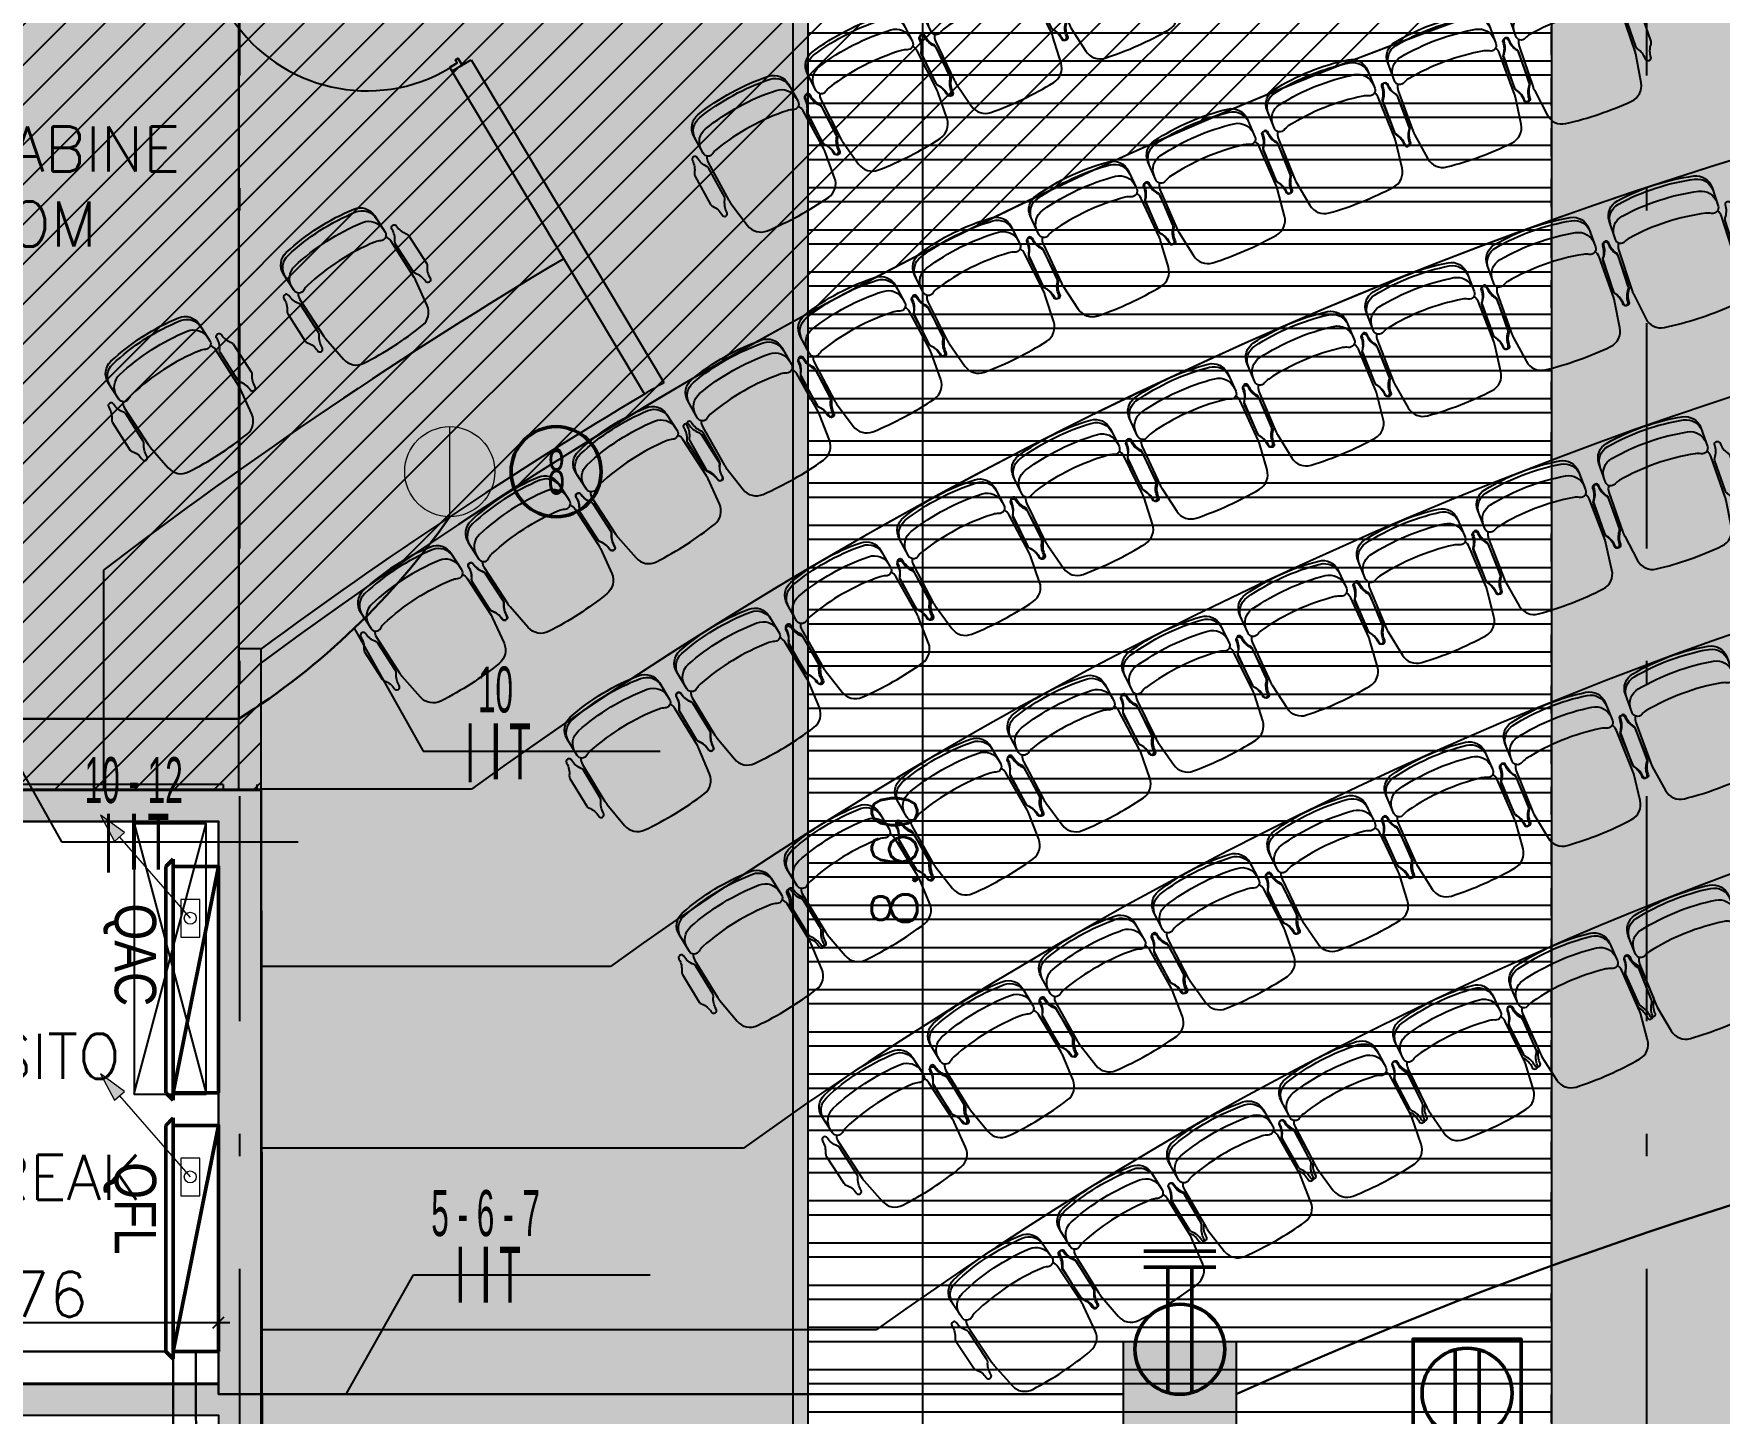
# Model space of a CAD drawing. Header units: millimetres. Extents: x 182 to 575, y -105 to 95.
# Drawn here: x 311.63 to 319.11, y -50.41 to -44.28 of the extents above; entities that cross this region are included whole.
import ezdxf
from ezdxf.enums import TextEntityAlignment as Align

# ---------------------------------------------------------------- set-up
doc = ezdxf.new("R2010")
doc.units = ezdxf.units.MM
doc.header["$MEASUREMENT"] = 0
for name, pattern in [('CONTINU', [0]), ('DASHDOT', [1, 0.5, -0.25, 0, -0.25]), ('HIDDEN2', [0.1875, 0.125, -0.0625])]:
    doc.linetypes.add(name, pattern=pattern)
for name, color, linetype, lineweight in [('2', 2, 'Continuous', 20), ('252', 252, 'Continuous', 20), ('3', 3, 'Continuous', 20), ('auxiliar eletrica am', 2, 'Continuous', 20), ('eletroduto eletrica', 152, 'EL', 30), ('Quadros eletricos', 5, 'Continuous', 50), ('TEXTO ELETRICA', 2, 'Continuous', 20), ('Tomadas elétricas', 2, 'Continuous', 50)]:
    doc.layers.add(name, color=color, linetype=linetype, lineweight=lineweight)
for name, color, linetype in [('auxiliar eletrica', 1, 'Continuous'), ('base', 253, 'Continuous'), ('CAIX', 1, 'Continuous'), ('construir', 10, 'Continuous'), ('Cota Nivel', 1, 'Continuous'), ('EIXOS', 31, 'DASHDOT'), ('EL-EQP-TOM', 10, 'Continuous'), ('ESTR', 3, 'Continuous'), ('FORRO', 253, 'Continuous'), ('LAY_2', 2, 'Continuous'), ('Mob', 252, 'Continuous'), ('PISO', 252, 'Continuous'), ('som', 30, 'Continuous')]:
    doc.layers.add(name, color=color, linetype=linetype)
doc.styles.add('SIMPLEX', font='simplex', dxfattribs={"height": 0.2})
doc.styles.get("Standard").update_dxf_attribs({"font": 'romans.shx'})
doc.styles.add('TECNO', font='technic_.ttf', dxfattribs={"width": 0.7})
doc.linetypes.add('EL', pattern='A,0.5,-0.2,["EL",Standard,S=0.1,R=0,X=-0.08,Y=-0.05],-0.175', length=0.875)
doc.dimstyles.new('SA-25', dxfattribs={"dimtxt": 0.05, "dimasz": 0.05, "dimexe": 0.025, "dimexo": 0.05, "dimgap": 0.025, "dimtad": 1, "dimzin": 4, "dimdsep": 46, "dimtxsty": 'SIMPLEX', "dimblk": 'OBLIQUE', "dimcen": 0.025, "dimdle": 0.05, "dimclrt": 2, "dimaunit": 1, "dimadec": 3, "dimazin": 0, "dimtfac": 1, "dimtofl": 0, "dimtmove": 0, "dimatfit": 3, "dimldrblk": 'OPEN30', "dimfxl": 1, "dimtolj": 1, "dimtzin": 0, "dimarcsym": 0})

# ---------------------------------------------------------------- blocks, each defined once
blk = doc.blocks.new('XR_BL2_AND_MON-REV15$0$P2000501')
for points in [[(0.2314587047667374, -0.3620438604053149, 0.1493885917164537), (0.2399999999997817, -0.3340943380645101), (0.2399999999997817, -0.1415526186033702, 0.03723968718801749), (0.2388936352872406, -0.1267185733100149), (0.2207144483172669, -0.005523993514593428, 0.3422137777407059), (0.1542570756337298, 0.05795283096762915, 0.05155569645779766), (-0.1542570756337227, 0.05795283096763626, 0.3422137777407046), (-0.2207144483172669, -0.005523993514586323), (-0.2388936352872406, -0.1267185733100149, 0.03723968718801616), (-0.2399999999997817, -0.1415526186033702), (-0.2399999999997888, -0.3340943380645029, 0.1493885917164474), (-0.2314587047667445, -0.3620438604053007)], [(0.2399999999997746, -0.3969815234545919, -0.3626103794525137), (0.1783783783785111, -0.4707786710414936, -0.08991018037199824), (-0.1783783783785111, -0.4707786710414794, -0.3626103794525141), (-0.2399999999997817, -0.3969815234545848)], [(0.2399999999997746, -0.4530091583033524, -0.3626103794525137), (0.178378378378504, -0.526806305890247, -0.08991018037199797), (-0.1783783783785111, -0.526806305890247, -0.3626103794525144), (-0.2399999999997817, -0.4530091583033453)]]:
    blk.add_lwpolyline(points, format="xyb")
for points in [[(-0.2541211112838937, -0.1536075645563315, -0.1648511582363436), (-0.25, -0.1657673710160878), (-0.25, -0.3098795856517853, -0.1648511582363436), (-0.2541211112838937, -0.3220393921115345, 0.1620887611024389), (-0.2725000000000364, -0.3753234783339892, -1), (-0.2974999999996797, -0.3753234783339749, 0.1620887611024389), (-0.3158788887158224, -0.3220393921115345, -0.1648511582363436), (-0.319999999999709, -0.3098795856517853), (-0.3199999999997019, -0.1657673710160878, -0.1648511582363436), (-0.3158788887158153, -0.1536075645563386, 0.1620887611024389), (-0.2974999999996726, -0.1003234783338911, -1), (-0.2725000000000293, -0.1003234783338911, 0.1620887611024389)], [(0.2499999999999929, -0.1657673710160878), (0.25, -0.3098795856517924, 0.1648511582363436), (0.2541211112838866, -0.3220393921115345, -0.1620887611024389), (0.2725000000000364, -0.3753234783339821, 1), (0.2974999999996726, -0.3753234783339821, -0.1620887611024389), (0.3158788887158082, -0.3220393921115345, 0.1648511582363436), (0.3199999999997019, -0.3098795856517853), (0.3199999999997161, -0.165767371016095, 0.1648511582363436), (0.3158788887158153, -0.1536075645563386, -0.1620887611024389), (0.2974999999996655, -0.1003234783338911, 1), (0.2725000000000293, -0.1003234783338911, -0.1620887611024389), (0.2541211112838937, -0.1536075645563528, 0.1648511582363436)], [(-0.1783783783785111, -0.3680563058901853, 0.08991018037199824), (0.1783783783785111, -0.3680563058901924, 0.08627828856473259), (0.2025000000003274, -0.3592110635873311, -0.577350269189631), (0.2399999999997817, -0.3808616986816986), (0.2399999999997888, -0.468009158303218, -0.3626103794525137), (0.178378378378504, -0.5418063058901197, -0.08991018037199824), (-0.1783783783785111, -0.5418063058901268, -0.3626103794525141), (-0.2399999999997888, -0.468009158303218), (-0.2399999999997817, -0.3808616986816986, -0.5773502691896325), (-0.2025000000003345, -0.359211063587324, 0.08627828856473288)]]:
    blk.add_lwpolyline(points, format="xyb", close=True)
blk = doc.blocks.new('_Oblique')
at = {"color": 0, "linetype": 'ByBlock', "lineweight": -2}
blk.add_line((-0.5, -0.5), (0.5, 0.5), dxfattribs=at)
blk = doc.blocks.new('*D140')
at = {"layer": 'Cota Nivel', "color": 0, "lineweight": -2, "transparency": 16777216}
for p, q in [((315.5734860804687, -43.6033801788117), (315.5734860804687, -52.30338017881389)), ((301.9891603734922, -43.6533801788117), (315.5984860804687, -43.65338017881169)), ((301.9891603734922, -52.2533801788139), (315.5984860804687, -52.25338017881389))]:
    blk.add_line(p, q, dxfattribs=at)
at = {"layer": 'Defpoints', "color": 0, "transparency": 16777216}
for p in [(301.9391603734922, -43.6533801788117), (301.9391603734922, -52.2533801788139), (315.5734860804687, -52.25338017881389)]:
    blk.add_point(p, dxfattribs=at)
at = {"layer": 'Cota Nivel', "color": 0, "lineweight": -2, "transparency": 16777216, "xscale": 0.05, "yscale": 0.05, "zscale": 0.05}
for p, rotation in [((315.5734860804687, -43.65338017881169), 90), ((315.5734860804687, -52.25338017881389), 270)]:
    blk.add_blockref('_Oblique', p, dxfattribs=dict(at, rotation=rotation))
at = {"layer": 'Cota Nivel', "color": 2, "transparency": 16777216, "insert": (315.4484860804686, -47.95338017881287), "char_height": 0.2, "attachment_point": 5, "rotation": 90, "style": 'SIMPLEX'}
blk.add_mtext('\\A1;8.60', dxfattribs=at)
blk = doc.blocks.new('_Open30')
at = {"color": 0, "linetype": 'ByBlock', "lineweight": -2}
for p, q in [((-1, 0.26794919), (0, 0)), ((0, 0), (-1, -0.26794919)), ((0, 0), (-1, 0))]:
    blk.add_line(p, q, dxfattribs=at)
blk = doc.blocks.new('*D133')
at = {"layer": 'Cota Nivel', "color": 0, "lineweight": -2, "transparency": 16777216}
for p, q in [((310.6354553184681, -50.00776431971599), (312.4958191932408, -50.00776431971599)), ((310.6854553184681, -50.22913364121854), (310.6854553184681, -49.98276431971599)), ((312.4458191932408, -50.22913364121854), (312.4458191932408, -49.98276431971599))]:
    blk.add_line(p, q, dxfattribs=at)
at = {"layer": 'Defpoints', "color": 0, "transparency": 16777216}
for p in [(312.4458191932408, -50.00776431971599), (310.6854553184681, -50.27913364121854), (312.4458191932408, -50.27913364121854)]:
    blk.add_point(p, dxfattribs=at)
at = {"layer": 'Cota Nivel', "color": 0, "lineweight": -2, "transparency": 16777216, "xscale": 0.05, "yscale": 0.05, "zscale": 0.05, "rotation": 180}
blk.add_blockref('_Oblique', (310.6854553184681, -50.00776431971599), dxfattribs=at)
at = {"layer": 'Cota Nivel', "color": 0, "lineweight": -2, "transparency": 16777216, "xscale": 0.05, "yscale": 0.05, "zscale": 0.05}
blk.add_blockref('_Oblique', (312.4458191932408, -50.00776431971599), dxfattribs=at)
at = {"layer": 'Cota Nivel', "color": 2, "transparency": 16777216, "insert": (311.5656372558545, -49.88276431971599), "char_height": 0.2, "attachment_point": 5, "style": 'SIMPLEX'}
blk.add_mtext('\\A1;1.76', dxfattribs=at)
blk = doc.blocks.new('desce')
at = {"layer": '252', "ltscale": 1.5}
blk.add_hatch(color=20, dxfattribs=at).paths.add_polyline_path([(22256.56795093678, 19281.25413494079), (22249.59562777635, 19277.53771806604), (22251.93775851749, 19274.85207567775)])
at = {"layer": '2', "color": 20}
blk.add_circle((22229.17853348554, 19257.36800740171), 1.590796222296536, dxfattribs=at)
at = {"layer": '3', "color": 20}
for p, q in [((22256.56795093678, 19281.25413494079), (22249.59562777635, 19277.53771806604)), ((22249.59562777635, 19277.53771806604), (22251.93775851748, 19274.85207567776)), ((22251.93775851748, 19274.85207567776), (22256.56795093678, 19281.25413494079)), ((22250.76669314688, 19276.19489687192), (22229.17853348554, 19257.36800740171))]:
    blk.add_line(p, q, dxfattribs=at)
blk = doc.blocks.new('EL-EQP-TOM-220-PISO')
at = {"layer": 'Tomadas elétricas', "color": 150}
blk.add_lwpolyline([(-4.956758787113583, 4.956758787238868), (4.956758782966062, 4.956758787238868), (4.956758782966062, -4.956758782841459), (-4.956758787113583, -4.956758782841459)], close=True, dxfattribs=at)
for points in [[(-3.982865547106483, 1.094945393487249), (3.98286554710603, 1.094945393487249)], [(-3.981057250203093, -1.101501952632133), (3.981057250202866, -1.101501952632133)]]:
    blk.add_lwpolyline(points, dxfattribs=at)
at = {"layer": 'Tomadas elétricas', "color": 150, "ltscale": 0.3}
blk.add_circle((-2.274e-13, -9.095e-13), 4.130632322180884, dxfattribs=at)
blk = doc.blocks.new('EL-EQP-TOM-220-ALTA')
at = {"layer": 'Tomadas elétricas', "color": 150}
for p, q in [((-8.998877559823537, 3.291483196838271), (-8.998877559823537, -3.291302282346805)), ((-7.523651730479058, -3.291302282346805), (-7.523651730479058, 3.291483196838271)), ((-7.523651730479058, 1.101682867163616), (3.981007189300044, 1.101682867163616)), ((-7.523651730479058, -1.094764478956675), (3.982915278621022, -1.094764478956675))]:
    blk.add_line(p, q, dxfattribs=at)
at = {"layer": 'Tomadas elétricas', "color": 150, "ltscale": 0.3}
blk.add_circle((1.819e-12, 0), 4.130632322180913, dxfattribs=at)
blk = doc.blocks.new('127')
at = {"layer": 'Tomadas elétricas', "color": 82, "lineweight": 9, "ltscale": 0.3}
blk.add_line((-9048.175645735666, 7415.71455167344), (-9048.175645735666, 7428.514574363448), dxfattribs=at)
blk.add_circle((-9048.175645735666, 7422.114563018444), 6.400011345004094, dxfattribs=at)

msp = doc.modelspace()

# ---------------------------------------------------------------- hatches: boundary and pattern name
at = {"layer": 'base'}
msp.add_hatch(color=256, dxfattribs=at).paths.add_polyline_path([(307.4858289241836, -47.88087681824547), (307.4858289240813, -46.13401115765116), (307.3158289241836, -46.13401115765119), (307.3158289241836, -46.22401115765119), (307.3458289240839, -46.22401115765119), (307.3458289241811, -49.67774247883975), (307.3158289241836, -49.67774247883975), (307.3158289241836, -49.76774247883975), (307.4858289241836, -49.76774247883978), (307.4858289241836, -48.02087681824547), (310.5454553184682, -48.02087681824547), (310.5454553184682, -52.18086618041973), (309.0578935373658, -52.18086618041973), (309.0578935373658, -52.32086618042156), (310.7354553184718, -52.32086618042155), (310.7354553184718, -52.18086618041973), (310.6854553184681, -52.18086618041973), (310.6854553184681, -50.41913364121854), (312.4458191932408, -50.41913364121854), (312.4458191932408, -51.92160301865214), (312.5408191932695, -51.82660301862342), (312.6358191932409, -51.92160301859478), (312.6358191932409, -47.64086758729844), (311.5354553184695, -47.64086758729846), (311.5354553184682, -47.78086758729854), (312.4458191932408, -47.78086758729854), (312.4458191932408, -50.27913364121854), (310.6854553184681, -50.27913364121854), (310.6854553184681, -47.78086758729845), (310.7354553184678, -47.78086758729845), (310.7354553184681, -47.64086758729844), (310.6854553184681, -47.64086758729845), (310.6854553184681, -43.72086708730679), (312.186555124529, -43.72086708730679), (312.1165551245298, -43.65086708730679), (312.1865551245295, -43.5808670873068), (309.0578935373658, -43.58086708730679), (309.0578935373658, -43.72086708730679), (310.5454553184682, -43.72086708730679), (310.5454553184682, -47.88087681824548)])
at = {"layer": 'construir'}
h = msp.add_hatch(dxfattribs=at)
h.set_pattern_fill('ANSI31', color=256)
h.set_pattern_definition([(45, (0, -50), (-0.08838834764831845, 0.08838834764831845), [])])
edge = h.paths.add_edge_path()
edge.add_line((325.0408201916215, -42.98586665040977), (325.0408201916216, -41.56838013559417))
edge.add_line((325.0408201916216, -41.56838013559417), (321.9241101846069, -41.56838013559417))
edge.add_line((321.9241101846069, -41.56838013559417), (321.9241101845987, -41.47838013558584))
edge.add_line((321.9241101845987, -41.47838013558584), (312.6108191933504, -41.47838013558584))
edge.add_line((312.6108191933504, -41.47838013558584), (312.6108191932412, -43.29911606688592))
edge.add_line((312.6108191932412, -43.29911606688592), (312.9650823550651, -43.65337922870975))
edge.add_line((312.9650823550651, -43.65337922870975), (312.5358191932409, -44.08264422568573))
edge.add_line((312.5358191932409, -44.08264422568573), (312.1491287176586, -43.728380135598))
edge.add_line((312.1491287176586, -43.728380135598), (310.7127626092837, -43.72714104828915))
edge.add_line((310.7127626092837, -43.72714104828915), (310.7127626092839, -47.63962849998994))
edge.add_line((310.7127626092839, -47.63962849998994), (312.6358191932474, -47.63875988241959))
edge.add_line((312.6358191932474, -47.63875988241959), (312.6358191932479, -47.07695096646))
edge.add_arc((325.0259085088563, -63.79343850899647), 20.80757720179194, 89.9589391617904, 126.54546360761299, ccw=False)
at = {"layer": 'FORRO', "transparency": 33554602}
h = msp.add_hatch(color=256, dxfattribs=at)
h.dxf.hatch_style = 1
h.paths.add_polyline_path([(315.0650847492598, -44.09178633993088), (318.3665551560073, -44.09178633993088), (318.3665551560073, -52.15838013559795), (317.2461070110831, -52.15838013559795), (317.2753289288228, -52.20337922871268), (337.1665560314195, -52.20337922871272), (337.4408191932478, -51.92911606688716), (337.4408191932478, -47.64838063559084), (339.3688777739594, -47.61626065793238), (339.3688777739594, -43.72338891268948), (337.9375008917352, -43.72338891268948), (337.5408191932476, -44.12007061118157), (337.0811997854739, -43.64630906778422), (337.470819193245, -43.25668966001336), (337.4708191932449, -41.47838013558811), (312.6108191933504, -41.56838013559315), (312.6358191932409, -43.28168966001493), (313.0004386010125, -43.64630906778649), (312.5478902610603, -44.11299954336931), (312.1416156693674, -43.72086708730679), (310.685455318468, -43.72338013559789), (310.685455318468, -47.64338063558961), (312.6358191932409, -47.64338063558961), (312.6408191932421, -51.92911606688716), (312.9150823550676, -52.20337922871266), (317.2753289288228, -52.20337922871267), (317.2461070110831, -52.15838013559795), (315.0650847492598, -52.15838013559795)])
h.paths.add_polyline_path([(319.215084717786, -44.09178633993122), (324.6165551245334, -44.09178633993122), (324.6165551245334, -52.15838013559829), (319.215084717786, -52.15838013559829)], flags=16)
h.paths.add_polyline_path([(325.4650852587098, -44.09178633993122), (330.8665556654572, -44.09178633993122), (330.8665556654572, -52.15838013559829), (325.4650852587098, -52.15838013559829)], flags=16)
h.paths.add_polyline_path([(331.7150832304839, -44.09178633993088), (335.0165536372313, -44.09178633993088), (335.0165536372313, -52.15838013559795), (331.7150832304839, -52.15838013559795)], flags=16)
at = {"layer": 'FORRO'}
h = msp.add_hatch(dxfattribs=at)
h.set_pattern_fill('ANSI32', color=256, scale=0.5, angle=135)
h.set_pattern_definition([(180, (318.3665551560073, -44.09178633993088), (-1.387778780781446e-17, -0.1875), []), (180, (318.3040551561122, -44.02928634003575), (-1.387778780781446e-17, -0.1875), [])])
h.paths.add_polyline_path([(318.3665551560073, -44.09178633993088), (315.0650847492598, -44.09178633993088), (315.0650847492598, -52.15838013559795), (318.3665551560073, -52.15838013559795)])
at = {"layer": 'som'}
h = msp.add_hatch(color=256, dxfattribs=at)
h.dxf.hatch_style = 1
h.paths.add_polyline_path([(316.9658219493856, -50.56178633993088), (316.4658219493856, -50.56178633993088), (316.4658219493856, -50.09178633993088), (316.9658219493856, -50.09178633993088)])

# ---------------------------------------------------------------- linework, layer by layer
at = {"layer": 'auxiliar eletrica'}
for p, q in [((313.0491289872826, -46.92467416027181), (313.3556274843141, -47.47046770241654)), ((311.4422523855594, -47.3269555845201), (311.7487508825909, -47.87274912666483)), ((313.6012422062446, -47.47046770241654), (314.4068750514447, -47.47046770241654)), ((311.9943656045214, -47.87274912666483), (312.7999984497214, -47.87274912666483)), ((313.0134885873146, -50.32678633993088), (313.3115817589848, -49.79596048065001)), ((313.5571964809153, -49.79596048065001), (314.3628293261153, -49.79596048065001))]:
    msp.add_line(p, q, dxfattribs=at)
at = {"layer": 'auxiliar eletrica', "linetype": 'CONTINU', "ltscale": 0.025}
for p, q in [((313.3556274843141, -47.47046770241654), (313.6012422062446, -47.47046770241654)), ((311.7487508825909, -47.87274912666483), (311.9943656045214, -47.87274912666483)), ((313.3115817589848, -49.79596048065001), (313.5571964809153, -49.79596048065001))]:
    msp.add_line(p, q, dxfattribs=at)
at = {"layer": 'auxiliar eletrica am', "ltscale": 1.8, "elevation": -195.1659522324309}
for points in [[(312.3621486897632, -48.29592349603901), (312.3621486897632, -48.12858248905262), (312.2784781862701, -48.12858248905262), (312.2784781862701, -48.29592349603901)], [(312.3621486897632, -49.44527353313987), (312.3621486897632, -49.27793252615348), (312.2784781862701, -49.27793252615348), (312.2784781862701, -49.44527353313987)]]:
    msp.add_lwpolyline(points, close=True, dxfattribs=at)
at = {"layer": 'base'}
for p, q in [((312.4658191932524, -47.61875988242463, 195.1659522324309), (310.6904553310026, -47.61875988242463, 195.1659522324309)), ((312.6358191932409, -47.64338063558961, 195.1659522324309), (311.5354553184695, -47.64338063558961, 195.1659522324309)), ((312.4658191932524, -47.61875988242463, 195.1659522324309), (312.4658191932524, -47.64338063558961, 195.1659522324309)), ((312.6158191932525, -47.61875988242463, 195.1659522324309), (312.6158191932525, -47.64338063558961, 195.1659522324309)), ((312.6358191932409, -51.92411606688682, 195.1659522324309), (312.6358191932409, -47.64338063558961, 195.1659522324309)), ((311.5354553184682, -47.78338063558971, 195.1659522324309), (312.4458191932408, -47.78338063558971, 195.1659522324309)), ((312.0708185682454, -48.99088141110298), (312.3908188182447, -47.79088141110225)), ((312.0708185682454, -47.79088141110225), (312.3908188182447, -48.99088141110298)), ((312.4458191932408, -50.28164668950973, 195.1659522324309), (312.4458191932408, -47.78338063558971, 195.1659522324309)), ((310.685455318468, -50.28164668950973, 195.1659522324309), (312.4458191932408, -50.28164668950973, 195.1659522324309))]:
    msp.add_line(p, q, dxfattribs=at)
for points in [[(310.6854553184681, -50.41913364121854), (312.4458191932408, -50.41913364121854), (312.4458191932408, -51.92160301865214), (312.5408191932695, -51.82660301862342), (312.6358191932409, -51.92160301859478), (312.6358191932409, -47.64086758729844), (311.5354553184695, -47.64086758729846)], [(311.5354553184682, -47.78086758729854), (312.4458191932408, -47.78086758729854), (312.4458191932408, -50.27913364121854), (310.6854553184681, -50.27913364121854)], [(312.3908188182447, -48.99338063559031), (312.3908188182447, -47.79338063558959), (312.0708185682449, -47.79338063558959), (312.0708185682449, -48.99338063559031), (312.3908188182447, -48.99338063559031)]]:
    msp.add_lwpolyline(points, dxfattribs=at)
at = {"layer": 'CAIX', "extrusion": (-2.289818867464211e-05, -4.813649809829797e-07, 0.9999999997377207)}
msp.add_line((313.4827166643778, -44.4504567375471), (313.485277089377, -44.4547514027181), dxfattribs=at)
at = {"layer": 'CAIX', "extrusion": (-2.289818867464211e-05, -4.813649809829797e-07, 0.9999999997377207), "elevation": -0.007148135531821464}
msp.add_lwpolyline([(313.5111364368952, -44.39462778896243, 0.4142135623730971), (313.5089428046807, -44.39407283129956), (313.4988073801135, -44.40011544309781, 0.4142135623730943), (313.4982524223709, -44.40230907529216), (313.5047047030405, -44.41313164774855, -0.414213562373095), (313.5044272237542, -44.41422846405918), (313.4738491618807, -44.43245871738712, 0.414213562373095), (313.473294204138, -44.43465234958148), (313.4818972450086, -44.44908244615264, 0.4142135623730995), (313.4840908772232, -44.44963740381552), (313.4895880571371, -44.44636005475256), (313.4891783885045, -44.44567290726324), (313.4836812085902, -44.4489502563262, -0.4142135623730995), (313.4825843928978, -44.44867277728132), (313.4739813520272, -44.43424268071015, -0.414213562373095), (313.4742588304836, -44.43314586482641), (313.5048368923573, -44.41491561149846, 0.414213562373095), (313.5053918501301, -44.41272197935414), (313.49893956946, -44.40189940689775, -0.4142135623730943), (313.4992170487465, -44.40080259058713), (313.5093524733135, -44.39475997878888, -0.4142135623730971), (313.5104492898059, -44.39503745735684), (313.526733617185, -44.42235156875232, -0.4142135623730906), (313.5264561378987, -44.42344838506294), (313.5209589579843, -44.42672573412584), (313.5213686266173, -44.42741288161515), (313.5268658065316, -44.42413553255226, 0.4142135623730906), (313.5274207642743, -44.4219419003579)], format="xyb", close=True, dxfattribs=at)
at = {"layer": 'CAIX', "extrusion": (-2.289818867464211e-05, -4.813649809829797e-07, 0.9999999997377207)}
msp.add_arc((313.1052425251095, -43.81731002243115, -0.00714813553182146), 0.7199999999999918, 213.5891713561789, 300.8028617562286, dxfattribs=at)
at = {"layer": 'construir'}
for p, q in [((313.4827166643778, -44.45045673754716, 8.82706360758958e-06), (313.5686100964536, -44.39924816086094)), ((313.4827166643778, -44.45045673754716), (314.3375682221009, -45.88432072986544)), ((313.5686100964537, -44.39924816086091), (314.4234616541768, -45.83311215317921)), ((312.6358191932474, -47.01515128662061, 195.1659522324309), (312.5358191932474, -47.01515128662061, 195.1659522324309))]:
    msp.add_line(p, q, dxfattribs=at)
for points in [[(311.9358191932474, -47.63875988241959), (311.9358191932474, -46.66524157014425)], [(312.5358191932474, -47.63875988241959), (312.5358191932474, -47.01515128662061)], [(312.6358191932474, -47.63875988241959), (312.6358191932474, -47.01515128662061)], [(310.685455318468, -47.64338063558961), (312.6358191932409, -47.64338063558961), (312.6358191932409, -51.92411606688682), (312.9150823550676, -52.20337922871266), (318.3740055710418, -52.20338013559439), (318.4184146597704, -52.20152063183258), (318.7808189747288, -51.83911631687505), (318.8008191932436, -51.83911631687505), (319.1666659657617, -52.20496164138575), (319.2076257688336, -52.20349623560168), (321.9158023642926, -52.20349623560168), (321.9158023642926, -52.15838013559795), (324.7115551245338, -52.15838013559795), (325.0408182863662, -51.82911516000758), (325.3700832619566, -52.15838013559795), (328.1658191932424, -52.15838013559886), (328.1658191932434, -52.20349623559986), (330.8740126176549, -52.20349623560168), (330.9145139870739, -52.20542127305333), (331.291470008357, -51.82976688199841)]]:
    msp.add_lwpolyline(points, dxfattribs=at)
for radius, start, end in [(20.85128580752016, 53.49254067129261, 126.5074525025819), (21.60128580752016, 120.8028617629999, 127.3496034162495), (20.90128580752016, 120.8028617630004, 126.4060701025614), (20.90128580752016, 120.5287350961986, 120.8028617630004)]:
    msp.add_arc((325.0408191932519, -63.83715245792992), radius, start, end, dxfattribs=at)
at = {"layer": 'EIXOS', "linetype": 'DASHDOT', "ltscale": 2}
for p, q in [((312.5408201916216, -54.96955367281157), (312.5408201916216, -38.18672746932339)), ((318.7908201916216, -54.96955367281157), (318.7908201916216, -38.18672746932339))]:
    msp.add_line(p, q, dxfattribs=at)
at = {"layer": 'eletroduto eletrica'}
for p, q in [((312.5358191932474, -47.3269555845201), (310.3486855778713, -47.3269555845201)), ((312.2115417834599, -50.13662059292737, -195.1659522324309), (310.6854553184682, -50.13662059292737, -195.1659522324309))]:
    msp.add_line(p, q, dxfattribs=at)
for points in [[(312.5358191932473, -47.32695558452012), (312.5358191932473, -41.56838013559221), (328.1045173555976, -41.56838013559221)], [(319.919724010597, -50.75016693850527), (312.3459441932304, -50.75016693850527), (312.345414589049, -50.13662059292737)], [(316.4658219493856, -50.32678633993088), (312.4458191932409, -50.32678633993088), (312.4458191932409, -50.13662059292737)]]:
    msp.add_lwpolyline(points, dxfattribs=at)
at = {"layer": 'eletroduto eletrica', "elevation": -195.1659522324309}
msp.add_lwpolyline([(312.2450099848572, -50.17008879432465), (312.2450099848572, -52.18337922865996)], dxfattribs=at)
at = {"layer": 'eletroduto eletrica'}
for centre, radius, start, end in [((310.7758752419022, -44.55264127523322), 3.285456223812823, 302.3898482982138, 325.1738004310521), ((325.0408201916217, -68.15704855745373), 19.57354968721153, 65.63510112439243, 114.3648988756079)]:
    msp.add_arc(centre, radius, start, end, dxfattribs=at)
at = {"layer": 'ESTR', "color": 1, "linetype": 'HIDDEN2'}
msp.add_line((318.3665551560073, -52.2533801355967), (318.3665551560073, -43.65338013559543), dxfattribs=at)
at = {"layer": 'FORRO'}
msp.add_line((314.9989989555685, -52.20258038425056, 195.1659522324307), (314.9989989555686, -44.09178633993209, 195.1659522324307), dxfattribs=at)
at = {"layer": 'FORRO', "color": 2, "elevation": 195.1659522324309}
msp.add_lwpolyline([(310.685455318468, -43.72338013559789), (310.685455318468, -47.64338063558961), (312.6358191932409, -47.64338063558961), (312.6408191932421, -51.92911606688716), (312.9150823550676, -52.20337922871266), (337.1665560314195, -52.20337922871272), (337.4408191932478, -51.92911606688716), (337.4408191932478, -47.64838063559084), (339.3688777739594, -47.61626065793239), (339.3688777739594, -43.72338891268948), (337.9375008917352, -43.72338891268948), (337.5408191932476, -44.12007061118157), (337.0811997854739, -43.64630906778422), (337.470819193245, -43.25668966001336), (337.4708191932449, -41.47838013558811), (312.6108191933504, -41.56838013559315), (312.6358191932409, -43.28168966001493), (313.0004386010125, -43.64630906778649), (312.5478902610603, -44.11299954336931), (312.1416156693674, -43.72086708730679)], close=True, dxfattribs=at)
at = {"layer": 'FORRO'}
msp.add_lwpolyline([(315.0650847492598, -44.09178633993088), (318.3665551560073, -44.09178633993088), (318.3665551560073, -52.15838013559795), (315.0650847492598, -52.15838013559795)], close=True, dxfattribs=at)
at = {"layer": 'LAY_2'}
for p, q in [((313.4827166643778, -44.45045673754716, 8.82706360758958e-06), (313.5686100964536, -44.39924816086094)), ((313.4827166643778, -44.45045673754716), (314.3375682221009, -45.88432072986544)), ((313.5686100964537, -44.39924816086091), (314.4234616541768, -45.83311215317921)), ((312.6358191932474, -47.01515128662061, 195.1659522324309), (312.5358191932474, -47.01515128662061, 195.1659522324309))]:
    msp.add_line(p, q, dxfattribs=at)
for points in [[(311.9358191932474, -47.63875988241959), (311.9358191932474, -46.66524157014425)], [(312.5358191932474, -47.63875988241959), (312.5358191932474, -47.01515128662061)], [(312.6358191932474, -47.63875988241959), (312.6358191932474, -47.01515128662061)]]:
    msp.add_lwpolyline(points, dxfattribs=at)
for radius, start, end in [(21.60128580752016, 120.8028617629998, 127.3496034162495), (20.90128580752016, 120.8028617630004, 126.4060701025614), (20.90128580752016, 120.5287350961985, 120.8028617630004)]:
    msp.add_arc((325.0408191932519, -63.83715245792992), radius, start, end, dxfattribs=at)
at = {"layer": 'PISO'}
for p, q in [((313.5692704635583, -47.63875988241959, 195.1659522324309), (312.6358191932474, -47.63875988241959, 195.1659522324309)), ((314.1870404103661, -48.42616101703874, 195.1659522324309), (312.6358191932409, -48.42616101703885, 195.1659522324309)), ((314.1870404103661, -48.42616101703874, 195.1659522324309), (312.6358191932409, -48.42616101703885, 195.1659522324309)), ((314.7770925726745, -49.23356215165308, 195.1659522324309), (312.6358191932409, -49.23356215165308, 195.1659522324309)), ((314.7770925726745, -49.23356215165308, 195.1659522324309), (312.6358191932409, -49.23356215165308, 195.1659522324309)), ((315.3671508627212, -50.0409632862673, 195.1659522324309), (312.6358191932409, -50.0409632862673, 195.1659522324309)), ((315.3671508627212, -50.0409632862673, 195.1659522324309), (312.6358191932409, -50.0409632862673, 195.1659522324309))]:
    msp.add_line(p, q, dxfattribs=at)
for centre, radius, start, end in [((325.0408191932453, -63.83715245792992), 20.85128580752016, 57.4947468512051, 122.5052531487949), ((324.8561986302147, -63.25489244718079), 19.26806538600744, 90.04573250638417, 125.8584091127446), ((324.8561986302147, -63.25489244718079), 19.26806538600744, 90.04573250638417, 124.8862940484536), ((324.8561986302147, -63.25489244718079), 18.26806538600743, 90.04823591963454, 125.7347252807233), ((324.8561986302147, -63.25489244718079), 18.26806538600743, 90.04823591963454, 125.7347252807233), ((324.8561986302147, -63.25489244718045), 17.26806538600712, 90.051029280144, 125.7101263624627), ((324.8561986302147, -63.25489244718045), 17.26806538600712, 90.051029280144, 125.7101263624627), ((324.8561986302147, -63.25489244718045), 16.26806538600712, 89.52586383520527, 125.6824857228815), ((324.8561986302147, -63.25489244718045), 16.26806538600712, 89.52586383520527, 125.6824857228815)]:
    msp.add_arc(centre, radius, start, end, dxfattribs=at)
at = {"layer": 'Quadros eletricos'}
for p, q in [((312.2115417834599, -47.98322451390816, -195.1659522324309), (312.2450099848572, -47.94975631251087, -195.1659522324309)), ((312.2115417834599, -48.98727055582651, -195.1659522324309), (312.2115417834599, -47.98322451390816, -195.1659522324309)), ((312.2450099848572, -47.98322451390816, -195.1659522324309), (312.2450099848572, -47.94975631251087, -195.1659522324309)), ((312.2450099848572, -48.98727055582651, -195.1659522324309), (312.4458191932409, -47.98322451390816, -195.1659522324309)), ((312.2450099848572, -49.02073875722379, -195.1659522324309), (312.2115417834599, -48.98727055582651, -195.1659522324309)), ((312.2450099848572, -48.98727055582651, -195.1659522324309), (312.2450099848572, -49.02073875722379, -195.1659522324309)), ((312.2115417834599, -49.13257455100901, -195.1659522324309), (312.2450099848572, -49.09910634961173, -195.1659522324309)), ((312.2450099848572, -49.13257455100901, -195.1659522324309), (312.2450099848572, -49.09910634961173, -195.1659522324309)), ((312.2115417834599, -50.13662059292737, -195.1659522324309), (312.2115417834599, -49.13257455100901, -195.1659522324309)), ((312.2450099848572, -50.13662059292737, -195.1659522324309), (312.4458191932409, -49.13257455100901, -195.1659522324309)), ((312.2450099848572, -50.17008879432465, -195.1659522324309), (312.2115417834599, -50.13662059292737, -195.1659522324309)), ((312.2450099848572, -50.13662059292737, -195.1659522324309), (312.2450099848572, -50.17008879432465, -195.1659522324309))]:
    msp.add_line(p, q, dxfattribs=at)
at = {"layer": 'Quadros eletricos', "elevation": -195.1659522324309}
for points in [[(312.4458191932409, -48.98727055582651), (312.4458191932409, -47.98322451390816), (312.2450099848572, -47.98322451390816), (312.2450099848572, -48.98727055582651)], [(312.4458191932409, -50.13662059292737), (312.4458191932409, -49.13257455100901), (312.2450099848572, -49.13257455100901), (312.2450099848572, -50.13662059292737)]]:
    msp.add_lwpolyline(points, close=True, dxfattribs=at)
at = {"layer": 'som'}
msp.add_lwpolyline([(316.9658219493856, -50.56178633993088), (316.4658219493856, -50.56178633993088), (316.4658219493856, -50.09178633993088), (316.9658219493856, -50.09178633993088)], close=True, dxfattribs=at)
at = {"layer": 'Tomadas elétricas', "color": 82, "ltscale": 0.3}
msp.add_circle((313.9454645281133, -46.2289287616497), 0.2000003545313779, dxfattribs=at)

# ---------------------------------------------------------------- block references
at = {"layer": 'auxiliar eletrica', "xscale": 0.03125, "yscale": 0.03125, "zscale": 0.03125}
msp.add_blockref('127', (596.2283562651619, -278.170008904288), dxfattribs=at)
at = {"layer": 'auxiliar eletrica am', "xscale": 0.0167048160224167, "yscale": 0.0167048160224167, "zscale": 0.0167048160224167, "rotation": 90}
for p in [(634.0112756999392, -419.5465907238764, -195.1659522324309), (634.0112756999392, -420.6959407609772, -195.1659522324309)]:
    msp.add_blockref('desce', p, dxfattribs=at)
at = {"layer": 'EL-EQP-TOM', "lineweight": 9, "xscale": 0.04841882281737001, "yscale": 0.04841882281737001, "zscale": 0.04841882281737001}
for name, p, rotation in [('EL-EQP-TOM-220-ALTA', (316.7158219493856, -50.12678598539942), 270), ('EL-EQP-TOM-220-PISO', (317.9915551561137, -50.32178591446919), 90)]:
    msp.add_blockref(name, p, dxfattribs=dict(at, rotation=rotation))
at = {"layer": 'Mob'}
for p, rotation in [((316.5019558097736, -44.27607279673411), 203.9544986001748), ((315.991317711795, -44.51427327456572), 205.5034832710196), ((318.5575180020166, -44.57815734503339, 195.1659522324309), 198.7585599167971), ((315.4876946559158, -44.76699346248586), 207.0524679418645), ((318.0267469582095, -44.76746185370763, 195.1659522324309), 200.3075445876406), ((314.9914971717003, -45.03396476003729), 208.6014526127114), ((317.5003457687731, -44.96870638259458, 195.1659522324309), 201.8565292584853), ((316.9805810646828, -45.18641892318539, 195.1659522324309), 203.4055139293316), ((316.4673077997138, -45.41898753484458, 195.1659522324309), 204.9544986001748), ((318.9966941132353, -45.48585463344004, 251.106857018822), 198.0481521778712), ((313.1899570368348, -45.61484568348626), 212.7517705517532), ((315.9609046459436, -45.66606359721794, 195.1659522324309), 206.5034832710197), ((318.4646265125913, -45.67022785410403, 251.106857018822), 199.6895868345219), ((315.4617688697297, -45.92753472889189, 195.1659522324309), 208.0524679418646), ((317.9383614041488, -45.8705224981228, 251.106857018822), 201.3310214911766), ((312.4114032336881, -46.09750529776559), 212.7517705517532), ((317.4183759216596, -46.08655549901125, 251.106857018822), 202.9724561478291), ((314.9703062503863, -46.20312520558917, 195.1659522324309), 209.6014526127114), ((316.9051413937822, -46.31812944135844, 251.106857018822), 204.6138908044769), ((314.4887109193301, -46.49673698997931, 195.1659522324309), 212.9005367684157), ((316.3991229100971, -46.56503274644094, 251.106857018822), 206.2553254611303), ((318.9591089331453, -46.55530296231681, 251.106857018822), 199.3546159074675), ((318.4314912347406, -46.75101363534639, 251.106857018822), 201.085903245398), ((315.9006043455436, -46.82713494443384, 251.106857018822), 207.8967601177853), ((317.9099557745488, -46.96373346839673, 251.106857018822), 202.8171905833259), ((315.4103891978008, -47.10401171633233, 251.106857018822), 209.5381947744323), ((317.3954376265675, -47.1928450652897, 251.106857018822), 204.5484779212537), ((314.9287438381859, -47.39550008526101, 251.106857018822), 211.1796294310835), ((316.8889362264493, -47.43796276741943, 251.106857018822), 206.2797652591811), ((319.0819807925894, -47.5740156884702, 251.106857018822), 200.2210060581311), ((314.4410812604173, -47.69060211887608, 251.106857018822), 211.1796294310835), ((316.3904933789914, -47.6990372987247, 251.106857018822), 208.0110525971059), ((318.5578679337266, -47.7777683935962, 251.106857018822), 202.0525528807885), ((315.9006124025459, -47.9758029342384, 251.106857018822), 209.7423399350378), ((318.040560113725, -47.99823022906634, 251.106857018822), 203.8840997034522), ((317.5310031620491, -48.23579725171018, 251.106857018822), 205.7156465261131), ((315.4198800443923, -48.26791999372576, 251.106857018822), 211.4736272729652), ((314.9408616038405, -48.55902312279791, 251.106857018822), 211.4736272729652), ((317.0299814648724, -48.49067187588416, 251.106857018822), 207.5471933487713), ((319.1053634565121, -48.63506019926363, 251.106857018822), 201.936503453052), ((316.5379289573426, -48.76218744363487, 251.106857018822), 209.378740171426), ((318.5942311896999, -48.84658920826831, 251.106857018822), 203.8806356864075), ((316.0554254916848, -49.05000689202113, 251.106857018822), 211.2102869940889), ((318.0907388113719, -49.07603998441327, 251.106857018822), 205.8247679197507), ((315.5825399176387, -49.35410243936604, 251.106857018822), 213.0418338167531), ((317.5955397333596, -49.32312913315461, 251.106857018822), 207.7689001531099), ((317.1092762961037, -49.58754771061557, 251.106857018822), 209.7130323864611), ((316.6325786467168, -49.86896170159191, 251.106857018822), 211.6571646198099), ((316.1590661630588, -50.17132706226093, 251.106857018822), 213.6012968531631)]:
    msp.add_blockref('XR_BL2_AND_MON-REV15$0$P2000501', p, dxfattribs=dict(at, rotation=rotation))
at = {"layer": 'Mob', "xscale": -1, "rotation": 212.9005367684162}
for p in [(314.0101304971043, -46.80635090998604, 195.1659522324309), (313.5317512759131, -47.1154084484298, 195.1659522324309)]:
    msp.add_blockref('XR_BL2_AND_MON-REV15$0$P2000501', p, dxfattribs=at)

# ---------------------------------------------------------------- texts
at = {"layer": 'LAY_2', "char_height": 0.2, "attachment_point": 1}
for s, insert in [('CABINE SOM', (311.3402189801336, -44.69577444647192, 195.1659522324309)), ('DEPÓSITO', (310.7336713181128, -48.72558008202777)), ('NO BREAK', (310.7336713181128, -49.26321359027793))]:
    msp.add_mtext_dynamic_manual_height_columns(s, width=1.519983150044823, gutter_width=1, heights=[0], dxfattribs=dict(at, insert=insert))
at = {"layer": 'TEXTO ELETRICA', "color": 150, "linetype": 'CONTINU', "ltscale": 0.025, "style": 'TECNO', "width": 0.55}
for s, p in [('l', (313.5640713848132, -47.47046770241654)), ('l', (311.95719478309, -47.87274912666483)), ('I', (313.5200256594839, -49.79596048065001))]:
    msp.add_text(s, height=0.24898995, rotation=180, dxfattribs=at).set_placement(p, align=Align.MIDDLE_CENTER)
at = {"layer": 'TEXTO ELETRICA', "color": 150, "linetype": 'CONTINU', "ltscale": 0.025, "style": 'TECNO'}
for s, width, p in [('I', 0.7, (313.6775113875154, -47.47046770241654)), ('T', 0.55, (313.7850374682389, -47.47046770241654)), ('I', 0.7, (312.0706347857922, -47.87274912666483)), ('T', 0.55, (312.1781608665157, -47.87274912666483)), ('I', 0.7, (313.633465662186, -49.79596048065001)), ('T', 0.55, (313.7409917429096, -49.79596048065001))]:
    msp.add_text(s, height=0.24898995, dxfattribs=dict(at, width=width)).set_placement(p, align=Align.MIDDLE_CENTER)
at = {"layer": 'TEXTO ELETRICA', "style": 'TECNO'}
for s, p in [('QAC', (311.9848204539064, -48.14641724454388, -195.1659522324309)), ('QFL', (311.9848204539064, -49.29576728164474, -195.1659522324309))]:
    msp.add_text(s, height=0.1840751076850325, rotation=270, dxfattribs=at).set_placement(p)
at = {"layer": 'TEXTO ELETRICA', "color": 114, "ltscale": 1.8, "true_color": 0x139b48, "insert": (313.9465370683765, -46.12594316261455), "char_height": 0.20371905, "attachment_point": 2, "style": 'TECNO'}
msp.add_mtext_dynamic_manual_height_columns('{\\W0.6;8}', width=1.268214946633453, gutter_width=1.18098, heights=[0], dxfattribs=at)
at = {"layer": 'TEXTO ELETRICA', "color": 150, "ltscale": 1.8, "char_height": 0.20371905, "attachment_point": 2, "style": 'TECNO'}
for s, insert in [('{\\W0.6;10}', (313.6760479682526, -47.09458533231005)), ('{\\W0.6;10 - 12}', (312.0691713665294, -47.49686675655833)), ('{\\W0.6;5 - 6 - 7}', (313.6320022429233, -49.42007811054351))]:
    msp.add_mtext_dynamic_manual_height_columns(s, width=1.268214946633453, gutter_width=1.18098, heights=[0], dxfattribs=dict(at, insert=insert))

# ---------------------------------------------------------------- dimensions: what is measured, and where the dimension line sits
at = {"layer": 'Cota Nivel'}
dim = msp.add_linear_dim(base=(315.5734860804687, -52.25338017881389), p1=(301.9391603734921, -43.65338017881169), p2=(301.9391603734921, -52.25338017881387), angle=90, dimstyle='SA-25', override={"dimtmove": 1}, dxfattribs=at)
dim.commit()
dim.dimension.update_dxf_attribs({"geometry": '*D140', "text_midpoint": (315.4484860804686, -47.95338017881287)})
dim = msp.add_linear_dim(base=(312.4458191932408, -50.00776431971599), p1=(310.6854553184681, -50.27913364121854), p2=(312.4458191932408, -50.27913364121854), dimstyle='SA-25', dxfattribs=at)
dim.commit()
dim.dimension.update_dxf_attribs({"geometry": '*D133', "text_midpoint": (311.5656372558545, -49.88276431971599)})

doc.saveas('drawing.dxf')
